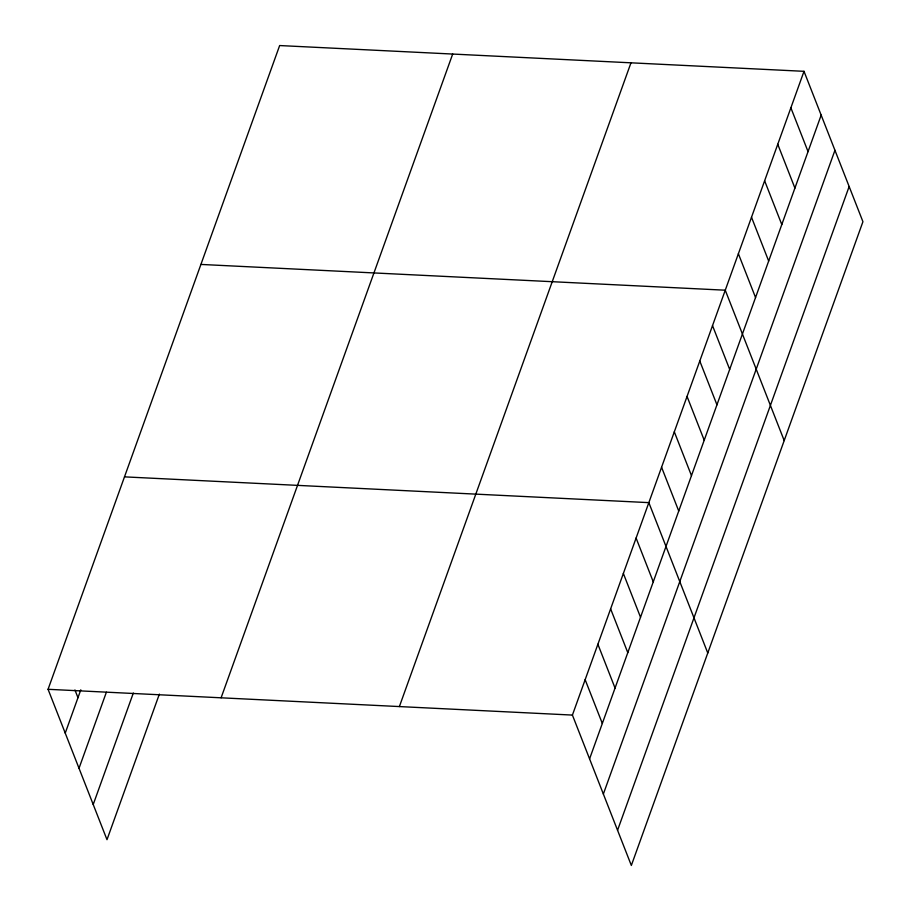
<?xml version="1.0" encoding="UTF-8"?>
<svg xmlns="http://www.w3.org/2000/svg" width="911" height="911" viewBox="0 0 911 911"><rect width="100%" height="100%" fill="white"/><g stroke="black" fill="none" stroke-linecap="round" stroke-linejoin="round"><path stroke-width="1.37" d="M159.368 694.114L106.997 839.68L48.067 689.297L279.654 45.55L804.003 71.32L862.933 221.703L631.346 865.45L572.415 715.078L804.003 71.32M65.239 733.104L80.806 689.832M79.018 768.269L106.382 692.212M93.218 804.504L133.325 693.043M221.1 697.803L452.687 54.056M399.382 706.572L630.97 62.825M589.576 758.886L821.164 115.128M603.355 794.05L834.943 150.304M617.556 830.285L849.143 186.527M200.921 264.429L725.258 290.199L784.189 440.571M124.5 476.863L648.837 502.633L707.767 653.016M48.067 689.297L572.415 715.078M790.873 107.805L808.046 151.613M777.755 144.28L794.916 188.087M764.625 180.765L781.797 224.573M751.507 217.239L768.668 261.047M738.377 253.725L755.549 297.533M712.516 325.603L729.688 369.41M699.785 361.018L716.957 404.826M687.042 396.422L704.214 440.229M674.311 431.825L691.472 475.633M661.568 467.229L678.741 511.037M636.094 538.048L653.267 581.856M623.363 573.452L640.524 617.259M610.621 608.855L627.793 652.663M597.889 644.259L615.05 688.067M585.147 679.674L602.319 723.471M74.941 689.969L77.982 697.701"/></g></svg>
